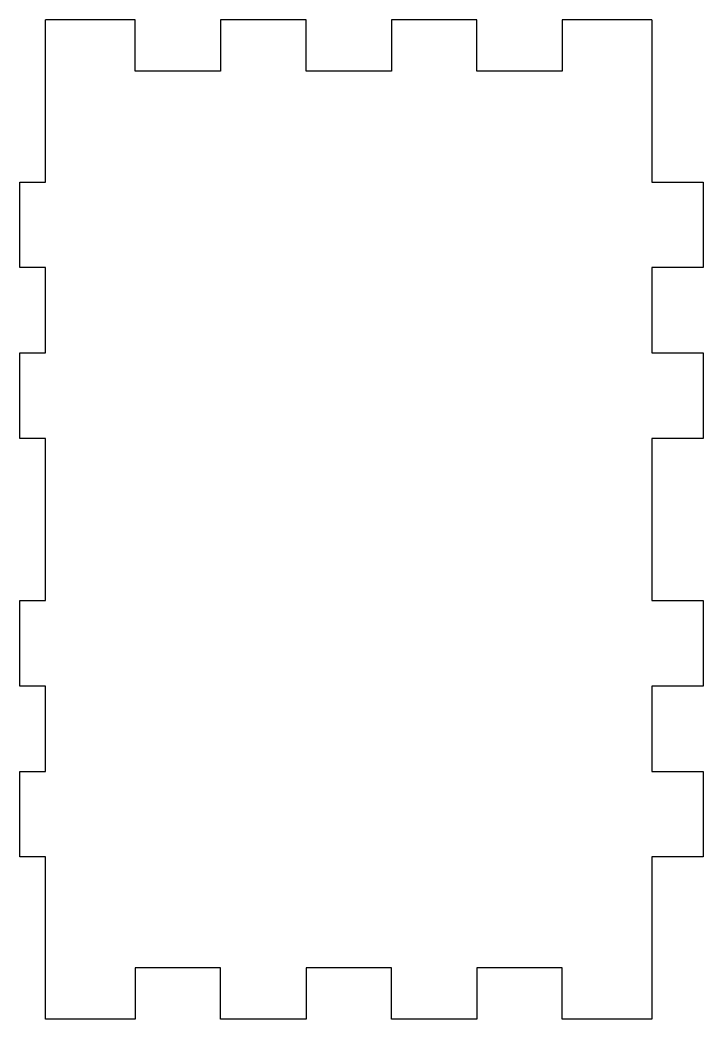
# Model space of a CAD drawing. Extents: x -67 to 13, y -75 to 42.
import ezdxf

# ---------------------------------------------------------------- set-up
doc = ezdxf.new("R2010")
doc.units = 0
doc.header["$MEASUREMENT"] = 0
doc.layers.add('2D', color=7, linetype='CONTINUOUS')

# ---------------------------------------------------------------- blocks, each defined once
blk = doc.blocks.new('SHAPE2DVIEW005')
at = {"layer": '2D', "color": 0}
for p, q in [((-63.9, 23.27), (-63.9, 42.27)), ((-53.4, 42.27), (-63.9, 42.27)), ((-53.4, 36.27), (-53.4, 42.27)), ((-43.4, 42.27), (-43.4, 36.27)), ((-33.4, 42.27), (-43.4, 42.27)), ((-33.4, 36.27), (-33.4, 42.27)), ((-23.4, 42.27), (-23.4, 36.27)), ((-13.4, 42.27), (-23.4, 42.27)), ((-13.4, 36.27), (-13.4, 42.27)), ((-3.4, 42.27), (-3.4, 36.27)), ((7.1, 42.27), (-3.4, 42.27)), ((7.1, 42.27), (7.1, 23.27)), ((-43.4, 36.27), (-53.4, 36.27)), ((-23.4, 36.27), (-33.4, 36.27)), ((-3.4, 36.27), (-13.4, 36.27)), ((-66.9, 13.27), (-66.9, 23.27)), ((-66.9, 23.27), (-63.9, 23.27)), ((7.1, 23.27), (13.1, 23.27)), ((13.1, 23.27), (13.1, 13.27)), ((-63.9, 13.27), (-66.9, 13.27)), ((-63.9, 3.27), (-63.9, 13.27)), ((13.1, 13.27), (7.1, 13.27)), ((7.1, 13.27), (7.1, 3.27)), ((-66.9, -6.73), (-66.9, 3.27)), ((-66.9, 3.27), (-63.9, 3.27)), ((7.1, 3.27), (13.1, 3.27)), ((13.1, 3.27), (13.1, -6.73)), ((-63.9, -6.73), (-66.9, -6.73)), ((-63.9, -25.73), (-63.9, -6.73)), ((13.1, -6.73), (7.1, -6.73)), ((7.1, -6.73), (7.1, -25.73)), ((-66.9, -35.73), (-66.9, -25.73)), ((-66.9, -25.73), (-63.9, -25.73)), ((7.1, -25.73), (13.1, -25.73)), ((13.1, -25.73), (13.1, -35.73)), ((-63.9, -35.73), (-66.9, -35.73)), ((-63.9, -45.73), (-63.9, -35.73)), ((13.1, -35.73), (7.1, -35.73)), ((7.1, -35.73), (7.1, -45.73)), ((-66.9, -55.73), (-66.9, -45.73)), ((-66.9, -45.73), (-63.9, -45.73)), ((7.1, -45.73), (13.1, -45.73)), ((13.1, -45.73), (13.1, -55.73)), ((-63.9, -55.73), (-66.9, -55.73)), ((-63.9, -74.73), (-63.9, -55.73)), ((13.1, -55.73), (7.1, -55.73)), ((7.1, -55.73), (7.1, -74.73)), ((-43.4, -68.73), (-53.4, -68.73)), ((-53.4, -68.73), (-53.4, -74.73)), ((-43.4, -74.73), (-43.4, -68.73)), ((-23.4, -68.73), (-33.4, -68.73)), ((-33.4, -68.73), (-33.4, -74.73)), ((-23.4, -74.73), (-23.4, -68.73)), ((-3.4, -68.73), (-13.4, -68.73)), ((-13.4, -68.73), (-13.4, -74.73)), ((-3.4, -74.73), (-3.4, -68.73)), ((-53.4, -74.73), (-63.9, -74.73)), ((-33.4, -74.73), (-43.4, -74.73)), ((-13.4, -74.73), (-23.4, -74.73)), ((7.1, -74.73), (-3.4, -74.73))]:
    blk.add_line(p, q, dxfattribs=at)

msp = doc.modelspace()

# ---------------------------------------------------------------- block references
at = {"layer": '2D', "color": 0}
msp.add_blockref('SHAPE2DVIEW005', (0, 0), dxfattribs=at)

doc.saveas('drawing.dxf')
